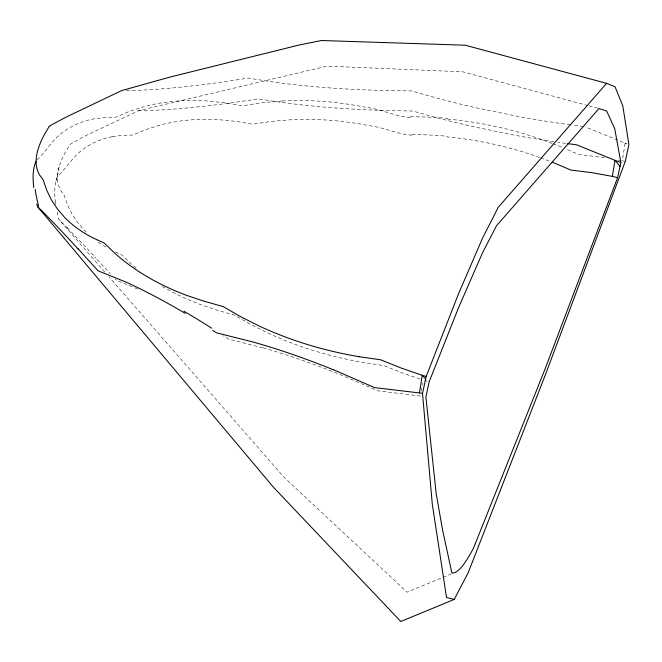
<?xml version="1.0" encoding="UTF-8"?>
<svg xmlns="http://www.w3.org/2000/svg" width="662" height="662" viewBox="0 0 662 662"><rect width="100%" height="100%" fill="white"/><g stroke="black" fill="none" stroke-linecap="round" stroke-linejoin="round"><path stroke-width="0.5" stroke-dasharray="3.31 2.48" d="M421.206 391.052L422.447 383.017M56.055 180.983L59.075 167.147M37.097 159.79C44.42 153.079 49.6 144.498 56.758 137.373A340.367 154.743 56.3 0 1 93.847 118.887L104.497 117.513L115.627 117.273L128.478 111.713L142.446 107.112M588.038 105.606L462.713 71.802L326.92 66.15L138.507 110.695L87.219 134.965A350.049 14.241 -21.8 0 0 69.932 144.506L65.174 152.492A345.796 89.891 -26 0 0 57.751 173.775A345.655 89.85 -26 0 0 60.763 190.515L64.049 195L67.615 205.104L72.059 214.124L77.628 222.548L84.331 230.359A346.847 165.235 -26.1 0 0 86.358 232.379M451.443 573.871L407.122 592.209L284.015 477.252L108.874 276.716M112.259 136.711L122.362 135.346L132.921 135.015L145.061 129.86L158.259 125.573A327.616 213.272 51.1 0 1 219.379 119.714M282.227 100.98L261.97 102.776L242.218 105.887L224.484 102.767L207.032 100.955A340.425 223.499 52.4 0 0 142.446 107.112M410.481 117.422C395.214 116.562 380.799 108.973 365.474 107.203M411.963 135.189C397.506 134.32 383.836 127.336 369.338 125.664A327.566 260.886 37.9 0 0 290.552 119.772L271.403 121.378L252.735 124.199L235.929 121.361L219.387 119.739M420.428 396.066L378.093 390.845L338.952 374.08A327.541 114.021 26.7 0 0 262.649 347.724M604.48 157.672L578.472 154.362L566.142 149.074M618.308 160.113L621.27 160.643M625.234 161.528L622.263 160.816L625.168 143.166L585.465 126.939M589.031 105.87L598.978 108.56M262.706 347.823L228.489 339.043L223.351 335.783M424.706 380.518L427.379 381.287M420.072 379.045L403.026 373.236L383.521 365.507L363.173 362.486A347.401 269.26 -7.4 0 1 304.503 347.666A344.166 266.745 -7.4 0 1 268.135 333.143L250.964 324.554L234.571 315.162L216.416 309.965L200.28 304.47A344.331 226.247 -20.7 0 1 170.432 291.032A347.558 228.365 -20.7 0 1 161.809 286.158M539.588 157.556L530.883 154.428A327.624 278.057 14.9 0 0 447.073 136.902M540.556 157.904L550.23 161.379M552.017 143.373L536.17 137.605A340.425 292.372 15 0 0 447.62 119.069M552.952 143.712L562.352 147.444M627.038 143.869L625.168 143.166L627.079 145.524M137.605 289.004L116.355 280.299L115.031 278.868M115.453 251.974L121.8 254.953L132.458 265.032A347.558 228.365 -20.7 0 0 137.009 268.871M68.087 228.729L58.91 219.445L56.824 210.334M97.215 259.545L110.413 273.845M104.803 272.049L58.91 219.445M55.409 201.769L55.881 204.624M282.235 101.005A340.367 274.085 39.1 0 1 365.474 107.236M126.442 90.537A363.57 58.397 -14.7 0 0 177.904 87.458L194.314 85.679A365.358 58.678 -14.7 0 0 248.3 78.05L266.372 80.987A360.111 105.639 -3.1 0 0 324.852 87.541A359.996 105.606 -3.1 0 0 388.222 90.512L411.781 90.942A364.952 125.54 11.1 0 0 475.399 107.649L518.983 116.636A364.406 125.358 11.1 0 0 570.718 124.82M410.423 116.793A347.045 299.803 15.3 0 1 447.636 118.415M583.553 126.434A364.406 125.358 11.1 0 1 571.711 124.953M138.524 110.695A348.783 51.388 -13.9 0 0 191.699 107.542L207.223 105.879A350.388 51.628 -13.9 0 0 258.238 98.878L275.392 101.551A345.589 95.667 -2.6 0 0 330.768 107.616A345.481 95.642 -2.6 0 0 390.721 110.562L412.989 111.067A350.008 114.178 11.1 0 0 473.247 126.665L514.49 135.172A349.478 114.005 11.1 0 0 553.962 141.726M411.913 134.56A333.483 284.776 15.1 0 1 447.098 136.248M565.737 143.381A349.478 114.005 11.1 0 1 557.892 142.289M112.242 136.686A327.566 148.545 55.1 0 0 77.173 154.213C70.304 161.263 64.835 169.265 58.008 176.142A327.607 67.632 53.8 0 0 55.368 201.728M67.259 227.769A327.566 6.761 48.7 0 1 96.098 258.238M105.837 247.034A346.847 165.235 -26.1 0 1 96.048 240.579"/><path stroke-width="0.99" d="M333.367 369.702L374.675 387.634L419.451 392.93L422.232 375.296L401.23 368.064L380.642 359.789L359.118 356.702M617.605 177.656L544.867 369.504L473.512 548.095A159.335 25.065 -74.9 0 1 451.856 572.862L442.613 530.196L436.208 493.802L425.889 396.952L429.166 381.8L458.658 307.416L482.49 252.876L496.459 225.816L598.978 108.56L606.632 110.959L614.733 128.742L620.873 162.521L617.605 177.656L612.367 176.39L614.981 160.32L576.486 144.771A349.478 114.005 11.1 0 1 567.698 143.637M454.264 599.408L446.527 597.505L432.286 504.072L422.505 393.418L426.179 376.438L458.41 294.102L482.565 238.088L498.287 207.247L606.615 83.346L615.006 86.689L622.801 105.895L628.9 144.564L625.234 161.528L545.463 374.609L468.183 572.738L454.264 599.408L400.791 621.486L273.472 487.257L37.428 206.478L36.824 204.004M49.278 126.285L44.246 134.816A360.335 92.581 -27.1 0 0 36.369 157.44A360.178 92.539 -27.1 0 0 39.588 175L43.08 179.634L46.82 190.416L51.495 200.015L57.379 208.96L64.454 217.227A361.427 173.063 -27.3 0 0 92.572 237.683L104.108 242.979L115.345 253.728A362.172 240.505 -21.9 0 0 155.438 281.333A358.688 238.196 -21.9 0 0 186.982 295.484L204.053 301.21L223.26 306.605L240.554 316.635L258.685 325.778A358.506 281.433 -8.3 0 0 297.097 341.178A362.006 284.18 -8.3 0 0 359.118 356.702M419.451 392.93L422.505 393.418M612.367 176.39L591.811 172.674L570.958 170.076L552.133 162.124M606.615 83.346L465.245 45.206L321.475 40.514L298.678 45.124L170.002 77.073L121.758 90.553L67.507 116.421A364.994 11.734 -22.8 0 0 49.302 126.276M426.179 376.438L422.232 375.296L425.633 378.954M620.873 162.521L614.981 160.32L620.046 166.361M124.497 281.499L98.117 270.824L77.942 248.68M212.759 330.371L216.615 332.854L252.81 341.94A340.342 124.1 27.1 0 1 333.375 369.76M47.168 216.11L37.428 206.478M38.57 206.048A347.078 68.666 55.4 0 1 35.16 189.332M33.803 187.669A340.409 68.765 54.9 0 1 36.12 161.329M183.962 311.231A346.896 85.704 40.2 0 1 211.732 328.236M124.439 281.424A340.392 81.211 39.9 0 1 185.195 313.341M47.656 216.689A340.367 10.195 49.6 0 1 78.621 249.516"/></g></svg>
